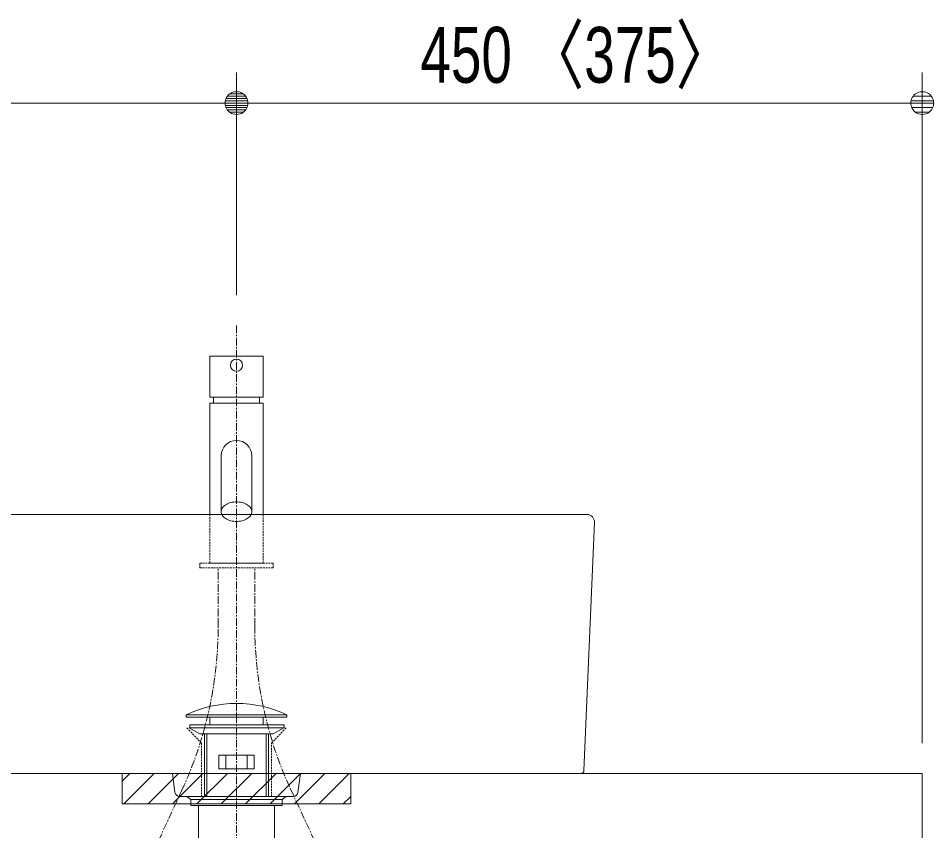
# Model space of a CAD drawing. Units: millimetres, scale not verified. Extents: x -6062 to 6062, y -3045 to 3045.
# Drawn here: x -2311 to -1710, y -1368 to -834 of the extents above; entities that cross this region are included whole.
import ezdxf
from ezdxf.enums import TextEntityAlignment as Align

# ---------------------------------------------------------------- set-up
doc = ezdxf.new("R2010")
doc.units = ezdxf.units.MM
doc.header["$LTSCALE"] = 20
doc.linetypes.add('CHAIN1', pattern=[8, 5, -1, 1, -1])
doc.linetypes.add('DASHED1', pattern=[1.8, 1.2, -0.6])
for name, color, linetype, lineweight in [('0-1_5ボウル・キャビネット', 7, 'Continuous', 9), ('0-3_0', 7, 'Continuous', 9), ('0-4_2寸法-1', 7, 'Continuous', 9), ('0-7_4給排水', 7, 'Continuous', 9)]:
    doc.layers.add(name, color=color, linetype=linetype, lineweight=lineweight)
doc.styles.add('ＭＳ Ｐゴシック', font='')
doc.styles.get('ＭＳ Ｐゴシック').set_extended_font_data('MS PGothic')

# ---------------------------------------------------------------- blocks, each defined once
blk = doc.blocks.new('_Dot')
at = {"layer": '0-3_0'}
for p, q in [((-10, 0), (-20, 0)), ((9.78, 2), (-9.78, 2)), ((7.99, 6), (-7.99, 6)), ((9.16, -3.98), (-9.16, -3.98)), ((6, -7.98), (-6, -7.98))]:
    blk.add_line(p, q, dxfattribs=at)
for points in [[(10, 0), (9.92, 1.25), (9.69, 2.49), (9.3, 3.68), (8.76, 4.82), (8.09, 5.88), (7.29, 6.85), (6.37, 7.71), (5.36, 8.44), (4.26, 9.05), (3.09, 9.51), (1.87, 9.82), (0.63, 9.98), (-0.63, 9.98), (-1.87, 9.82), (-3.09, 9.51), (-4.26, 9.05), (-5.36, 8.44), (-6.37, 7.71), (-7.29, 6.85), (-8.09, 5.88), (-8.76, 4.82), (-9.3, 3.68), (-9.69, 2.49), (-9.92, 1.25), (-10, 0), (0, 0)], [(-10, 0), (-9.92, -1.25), (-9.69, -2.49), (-9.3, -3.68), (-8.76, -4.82), (-8.09, -5.88), (-7.29, -6.85), (-6.37, -7.71), (-5.36, -8.44), (-4.26, -9.05), (-3.09, -9.51), (-1.87, -9.82), (-0.63, -9.98), (0.63, -9.98), (1.87, -9.82), (3.09, -9.51), (4.26, -9.05), (5.36, -8.44), (6.37, -7.71), (7.29, -6.85), (8.09, -5.88), (8.76, -4.82), (9.3, -3.68), (9.69, -2.49), (9.92, -1.25), (10, 0), (0, 0)]]:
    blk.add_lwpolyline(points, close=True, dxfattribs=at)
blk = doc.blocks.new('グループ-10')
at = {"layer": '0-7_4給排水', "linetype": 'CHAIN1'}
blk.add_line((-7600, -20720), (-7600, -41500), dxfattribs=at)
at = {"layer": '0-7_4給排水'}
for p, q in [((-8020, -26080), (-8020, -26900)), ((-7990, -26080), (-7990, -26900)), ((-7210, -26080), (-7210, -26900)), ((-7180, -26080), (-7180, -26900))]:
    blk.add_line(p, q, dxfattribs=at)
for points in [[(-8260, -25830), (-6940, -25830), (-6940, -25860), (-8260, -25860)], [(-7950, -25860), (-7250, -25860), (-7250, -25960), (-7950, -25960)], [(-8081.3, -26080), (-8220, -26000), (-6980, -26000), (-7120.2, -26080)], [(-8214, -25960), (-6974, -25960), (-6974, -26000), (-8214, -26000)], [(-7830, -26360), (-7370, -26360), (-7370, -26540), (-7830, -26540)], [(-7740, -26360), (-7460, -26360), (-7460, -26540), (-7740, -26540)], [(-8200, -26940), (-8250, -26900), (-6950, -26900), (-7000, -26940)], [(-8200, -26940), (-7000, -26940), (-7000, -27020), (-8200, -27020)], [(-8100, -27020), (-7100, -27020), (-7100, -28060), (-8100, -28060)]]:
    blk.add_lwpolyline(points, close=True, dxfattribs=at)
blk.add_arc((-7600, -27207), 1527, 64.39147, 115.60853, dxfattribs=at)
blk = doc.blocks.new('グループ-16')
at = {"layer": '0-1_5ボウル・キャビネット'}
for p, q in [((-12160, -26561.7), (-12298.2, -23304.2)), ((-12198.3, -23200), (-3001.7, -23200)), ((-2901.8, -23304.2), (-3040, -26561.7)), ((-3080, -26600), (-12120, -26600)), ((-8407.1, -26848.2), (-8441.4, -26600)), ((-6758.6, -26600), (-6792.9, -26848.2)), ((-6852.3, -26900), (-8347.7, -26900))]:
    blk.add_line(p, q, dxfattribs=at)
at = {"layer": '0-1_5ボウル・キャビネット', "linetype": 'DASHED1'}
blk.add_lwpolyline([(-8250, -26000), (-8060, -26200), (-8060, -26900), (-7140, -26900), (-7140, -26200), (-6950, -26000)], dxfattribs=at)
at = {"layer": '0-1_5ボウル・キャビネット'}
for centre, radius, start, end in [((-12198.3, -23300), 100, 136.22763, 182.43247), ((-12198.3, -23299.9), 100, 90, 136.22864), ((-3001.7, -23299.9), 100, 43.77136, 90), ((-3001.7, -23300), 100, 357.56753, 43.77237), ((-12120, -26560), 40, 182.41071, 270), ((-3080, -26560), 40, 270, 357.5893), ((-8347.7, -26840), 60, 187.85751, 270), ((-6852.3, -26840), 60, 270, 352.14249)]:
    blk.add_arc(centre, radius, start, end, dxfattribs=at)
blk = doc.blocks.new('グループ-22')
at = {"layer": '0-7_4給排水'}
for p, q in [((-7900, -21660), (-7900, -21740)), ((-7300, -21660), (-7300, -21740))]:
    blk.add_line(p, q, dxfattribs=at)
at = {"layer": '0-7_4給排水', "linetype": 'CHAIN1'}
for p, q in [((-8624.1, -27482.2), (-8315.9, -26817.8)), ((-6575.9, -27482.2), (-6884.1, -26817.8))]:
    blk.add_line(p, q, dxfattribs=at)
at = {"layer": '0-7_4給排水'}
blk.add_lwpolyline([(-7250, -21120), (-7950, -21120), (-7950, -21660), (-7250, -21660)], close=True, dxfattribs=at)
for points in [[(-7250, -23200), (-7250, -21740), (-7950, -21740), (-7950, -23200)], [(-7800, -22427.8), (-7800, -23163.4), (-7799.2, -23175), (-7796.7, -23186.8), (-7792.3, -23198.8), (-7786, -23210.7), (-7777.7, -23222.5), (-7767.4, -23233.8), (-7755.3, -23244.5), (-7741.4, -23254.3), (-7726.1, -23263.2), (-7709.4, -23271), (-7691.9, -23277.6), (-7673.6, -23283), (-7655, -23287), (-7636.4, -23289.8), (-7618, -23291.5), (-7600, -23292), (-7582, -23291.5), (-7563.6, -23289.8), (-7545, -23287), (-7526.4, -23283), (-7508.1, -23277.6), (-7490.6, -23271), (-7473.9, -23263.2), (-7458.6, -23254.3), (-7444.7, -23244.5), (-7432.6, -23233.8), (-7422.3, -23222.5), (-7414, -23210.7), (-7407.7, -23198.8), (-7403.3, -23186.8), (-7400.8, -23175), (-7400, -23163.4), (-7400, -22428)], [(-7400, -23163.4), (-7400.8, -23151.9), (-7403.3, -23140), (-7407.7, -23128), (-7414, -23116.1), (-7422.3, -23104.4), (-7432.6, -23093.1), (-7444.7, -23082.4), (-7458.6, -23072.5), (-7473.9, -23063.6), (-7490.6, -23055.8), (-7508.1, -23049.2), (-7526.4, -23043.9), (-7545, -23039.8), (-7563.6, -23037), (-7582, -23035.4), (-7600, -23034.9), (-7618, -23035.4), (-7636.4, -23037), (-7655, -23039.8), (-7673.6, -23043.9), (-7691.9, -23049.2), (-7709.4, -23055.8), (-7726.1, -23063.6), (-7741.4, -23072.5), (-7755.3, -23082.4), (-7767.4, -23093.1), (-7777.7, -23104.4), (-7786, -23116.1), (-7792.3, -23128), (-7796.7, -23140), (-7799.2, -23151.9), (-7800, -23163.4)]]:
    blk.add_lwpolyline(points, dxfattribs=at)
at = {"layer": '0-7_4給排水', "linetype": 'DASHED1'}
blk.add_lwpolyline([(-7950, -23200), (-7950, -23840), (-7250, -23840), (-7250, -23200)], dxfattribs=at)
blk.add_lwpolyline([(-8080, -23840), (-8080, -23900), (-7120, -23900), (-7120, -23840)], close=True, dxfattribs=at)
at = {"layer": '0-7_4給排水', "linetype": 'CHAIN1'}
for points in [[(-7840, -24661.3), (-7840, -24533.3), (-7840, -23900)], [(-7360, -24661.3), (-7360, -24533.3), (-7360, -23900)]]:
    blk.add_lwpolyline(points, dxfattribs=at)
at = {"layer": '0-7_4給排水'}
blk.add_circle((-7600, -21240), 80, dxfattribs=at)
for start, end in [(90, 180), (0, 90)]:
    blk.add_arc((-7600, -22428), 200, start, end, dxfattribs=at)
at = {"layer": '0-7_4給排水', "linetype": 'CHAIN1'}
for centre, start, end in [((-12964.3, -24661.3), 335.11169, 0), ((-2235.7, -24661.3), 180, 204.88831)]:
    blk.add_arc(centre, 5124.3, start, end, dxfattribs=at)
blk = doc.blocks.new('グループ-28')
at = {"layer": '0-1_5ボウル・キャビネット'}
blk.add_lwpolyline([(-16600, -26600), (1400, -26600), (1400, -27600), (-16600, -27600)], close=True, dxfattribs=at)
blk = doc.blocks.new('グループ-34')
at = {"layer": '0-1_5ボウル・キャビネット'}
blk.add_blockref('グループ-28', (0, 0), dxfattribs=at)
blk = doc.blocks.new('グループ-35')
at = {"layer": '0-1_5ボウル・キャビネット'}
blk.add_blockref('グループ-34', (0, 0), dxfattribs=at)

msp = doc.modelspace()

# ---------------------------------------------------------------- linework, layer by layer
at = {"layer": '0-1_5ボウル・キャビネット'}
for p, q in [((-2242.5, -1335), (-2237.5, -1330)), ((-2241.5, -1350), (-2221.5, -1330)), ((-2225.5, -1350), (-2205.5, -1330)), ((-2209.5, -1350), (-2189.5, -1330)), ((-2193.5, -1350), (-2173.5, -1330)), ((-2177.5, -1350), (-2157.5, -1330)), ((-2161.5, -1350), (-2141.5, -1330)), ((-2145.5, -1350), (-2125.5, -1330)), ((-2129.5, -1350), (-2109.5, -1330)), ((-2113.5, -1350), (-2093.5, -1330)), ((-2097.5, -1350), (-2092.5, -1345))]:
    msp.add_line(p, q, dxfattribs=at)
msp.add_lwpolyline([(-2242.5, -1350), (-2242.5, -1330), (-2092.5, -1330), (-2092.5, -1350)], close=True, dxfattribs=at)
at = {"layer": '0-1_5ボウル・キャビネット', "linetype": 'DASHED1'}
msp.add_lwpolyline([(-2242.5, -1350), (-2242.5, -1330), (-2092.5, -1330), (-2092.5, -1350)], close=True, dxfattribs=at)
at = {"layer": '0-4_2寸法-1'}
for p, q in [((-2167.5, -1016), (-2167.5, -870)), ((-2167.5, -1016), (-2167.5, -870)), ((-1717.5, -1310), (-1717.5, -870)), ((-2602.49, -890), (-2182.51, -890)), ((-1732.51, -890), (-2152.49, -890))]:
    msp.add_line(p, q, dxfattribs=at)

# ---------------------------------------------------------------- block references
at = {"layer": '0-1_5ボウル・キャビネット', "xscale": 0.05, "yscale": 0.05}
for name in ['グループ-16', 'グループ-35']:
    msp.add_blockref(name, (-1787.5, 0), dxfattribs=at)
at = {"layer": '0-4_2寸法-1', "xscale": 0.7503418, "yscale": 0.7503418}
for p in [(-2167.5, -890), (-1717.5, -890)]:
    msp.add_blockref('_Dot', p, dxfattribs=at)
at = {"layer": '0-4_2寸法-1', "xscale": 0.7503418, "yscale": 0.7503418, "rotation": 180}
msp.add_blockref('_Dot', (-2167.5, -890), dxfattribs=at)
at = {"layer": '0-7_4給排水', "xscale": 0.05, "yscale": 0.05}
for name in ['グループ-10', 'グループ-22']:
    msp.add_blockref(name, (-1787.5, 0), dxfattribs=at)

# ---------------------------------------------------------------- texts
at = {"layer": '0-4_2寸法-1', "style": 'ＭＳ Ｐゴシック', "width": 0.75}
msp.add_text('450 〈375〉', height=36.66, dxfattribs=at).set_placement((-2046.82, -887.65), align=Align.BOTTOM_LEFT)

doc.saveas('drawing.dxf')
